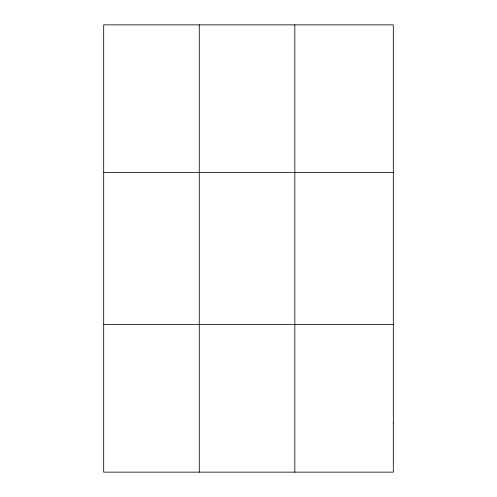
<?xml version="1.0" encoding="UTF-8"?>
<svg xmlns="http://www.w3.org/2000/svg" width="497" height="497" viewBox="0 0 497 497"><rect width="100%" height="100%" fill="white"/><g stroke="black" fill="none" stroke-linecap="round" stroke-linejoin="round"><path stroke-width="0.75" d="M199.266 24.85L199.266 472.15M294.839 24.85L294.839 472.15M103.693 172.459L393.307 172.459M103.693 324.541L393.307 324.541M393.307 422.947L393.307 472.15L103.693 472.15L103.693 24.85L393.307 24.85L393.307 422.947"/></g></svg>
